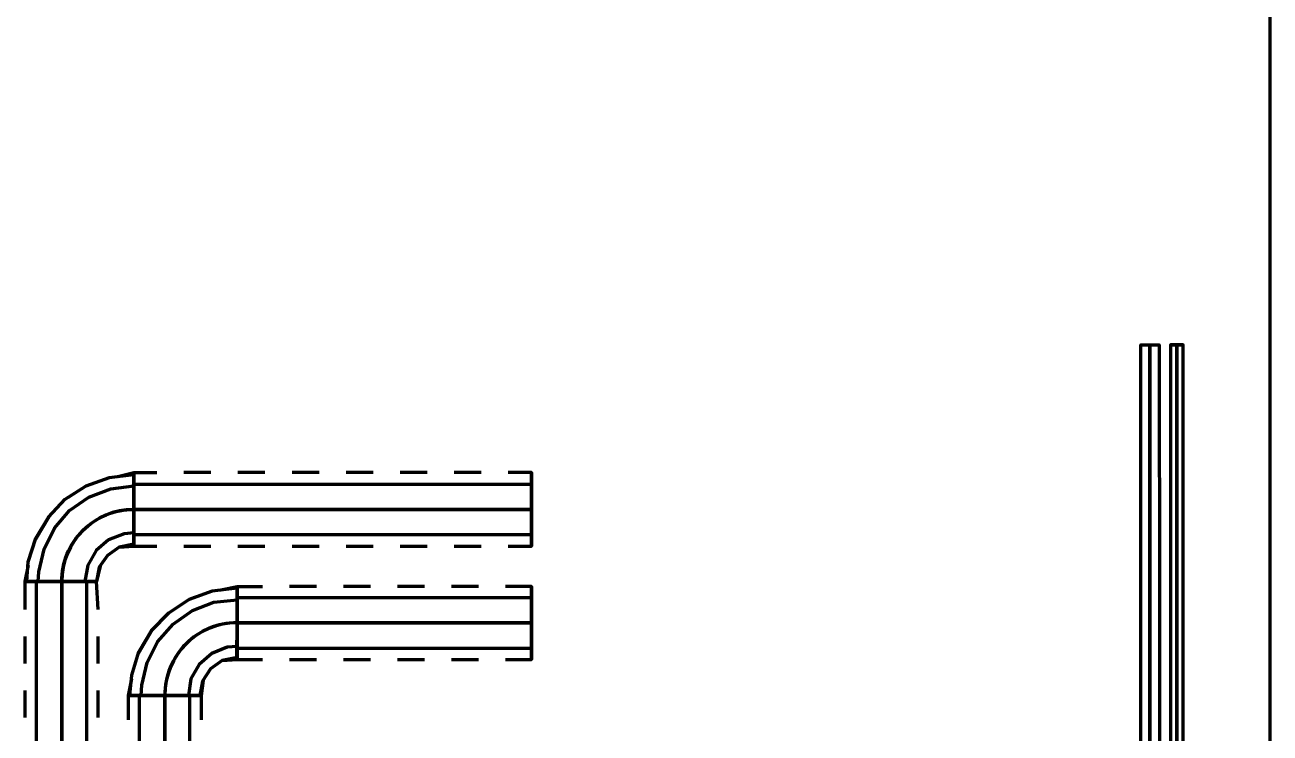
# Model space of a CAD drawing. Extents: x 0 to 1153, y 0 to 816.
# Drawn here: x 840.13 to 866.97, y 642.34 to 657.61 of the extents above; entities that cross this region are included whole.
import ezdxf

# ---------------------------------------------------------------- set-up
doc = ezdxf.new("R2010")
doc.units = 0
doc.header["$MEASUREMENT"] = 0
doc.layers.add('Arch', color=7, linetype='Continuous')
doc.layers.add('PIPE', color=7, linetype='Continuous')

msp = doc.modelspace()

# ---------------------------------------------------------------- linework, layer by layer
at = {"layer": 'Arch', "color": 11, "linetype": 'Continuous', "lineweight": 211}
msp.add_line((866.966, 361.77), (866.966, 717.391), dxfattribs=at)
at = {"layer": 'PIPE', "color": 3, "linetype": 'Continuous', "lineweight": 211}
msp.add_line((864.182, 650.706), (864.574, 650.706), dxfattribs=at)
at = {"layer": 'PIPE', "color": 4, "linetype": 'Continuous', "lineweight": 211}
for p, q in [((844.137, 647.954), (843.555, 647.954)), ((845.301, 647.954), (844.719, 647.954)), ((846.466, 647.954), (845.884, 647.954)), ((847.63, 647.954), (847.048, 647.954)), ((848.794, 647.954), (848.212, 647.954)), ((849.958, 647.954), (849.376, 647.954)), ((851.048, 647.954), (851.048, 646.366)), ((851.048, 646.62), (851.048, 647.7)), ((843.555, 646.366), (844.137, 646.366)), ((844.719, 646.366), (845.301, 646.366)), ((845.884, 646.366), (846.466, 646.366)), ((847.048, 646.366), (847.63, 646.366)), ((848.212, 646.366), (848.794, 646.366)), ((849.376, 646.366), (849.958, 646.366)), ((841.46, 645.604), (840.37, 645.604)), ((840.126, 644.419), (840.126, 643.837)), ((841.703, 643.837), (841.703, 644.419)), ((840.126, 643.255), (840.126, 642.673)), ((841.703, 642.673), (841.703, 643.255))]:
    msp.add_line(p, q, dxfattribs=at)
at = {"layer": 'PIPE', "color": 220, "linetype": 'Continuous', "lineweight": 211}
for p, q in [((846.413, 645.499), (845.831, 645.499)), ((847.577, 645.499), (846.995, 645.499)), ((848.741, 645.499), (848.159, 645.499)), ((849.905, 645.499), (849.323, 645.499)), ((851.048, 645.499), (851.048, 643.922)), ((845.831, 643.922), (846.413, 643.922)), ((846.995, 643.922), (847.577, 643.922)), ((848.159, 643.922), (848.741, 643.922)), ((849.323, 643.922), (849.905, 643.922))]:
    msp.add_line(p, q, dxfattribs=at)
at = {"layer": 'PIPE', "color": 200, "linetype": 'Continuous', "lineweight": 211}
for p, q in [((851.048, 644.165), (851.048, 645.255)), ((843.682, 643.149), (842.592, 643.149))]:
    msp.add_line(p, q, dxfattribs=at)
at = {"layer": 'PIPE', "color": 3, "linetype": 'Continuous', "lineweight": 211}
for points in [[(864.182, 624.903), (864.595, 624.903), (864.182, 624.903), (864.595, 624.903), (864.182, 624.903), (864.595, 624.903), (864.182, 624.903), (864.15, 624.777), (864.182, 624.903), (864.182, 626.967), (864.605, 626.967), (864.574, 627.825), (864.15, 627.825), (864.15, 626.967), (864.182, 627.825), (864.182, 650.706), (864.574, 650.706), (864.605, 627.825), (864.574, 626.967), (864.595, 624.903), (864.595, 624.777), (864.574, 624.903)], [(864.373, 650.706), (864.373, 627.825), (864.373, 650.706)], [(864.817, 650.706), (865.092, 650.706), (864.817, 650.706), (864.817, 623.962), (865.092, 623.962), (865.124, 623.845), (865.092, 623.962), (865.092, 650.706)], [(864.955, 650.706), (864.955, 623.962), (864.955, 650.706)], [(840.169, 645.604), (840.2, 646.028), (840.359, 646.536), (840.634, 646.991), (840.994, 647.382), (841.449, 647.668), (841.946, 647.848), (842.476, 647.912)], [(842.476, 646.409), (842.158, 646.345), (841.904, 646.165), (841.724, 645.911), (841.671, 645.604)], [(842.391, 643.149), (842.433, 643.583), (842.581, 644.091), (842.857, 644.546), (843.227, 644.927), (843.672, 645.223), (844.169, 645.403), (844.698, 645.467)], [(844.698, 643.964), (844.381, 643.901), (844.127, 643.721), (843.957, 643.456), (843.894, 643.149)]]:
    msp.add_lwpolyline(points, dxfattribs=at)
at = {"layer": 'PIPE', "color": 4, "linetype": 'Continuous', "lineweight": 211}
for points in [[(842.126, 647.869), (842.476, 647.954), (842.973, 647.954)], [(842.158, 646.345), (842.476, 646.366), (842.476, 647.954), (842.476, 646.366), (842.973, 646.366)], [(850.54, 646.366), (851.048, 646.366), (851.048, 647.954), (850.54, 647.954)], [(841.068, 647.425), (841.449, 647.668), (841.566, 647.711)], [(842.476, 646.62), (842.476, 647.7), (842.476, 646.62), (851.048, 646.62), (851.048, 647.7), (842.476, 647.7)], [(840.359, 646.515), (840.655, 647.012), (840.655, 647.012)], [(840.2, 645.954), (840.126, 645.604), (840.126, 645.001)], [(841.745, 645.933), (841.671, 645.604), (840.126, 645.604), (841.671, 645.604), (840.126, 645.604), (840.92, 645.604)], [(841.46, 641.498), (840.37, 641.498), (841.46, 641.498), (841.46, 645.604), (840.37, 645.604), (840.37, 641.498)]]:
    msp.add_lwpolyline(points, dxfattribs=at)
msp.add_lwpolyline([(842.476, 646.409), (842.476, 647.912), (842.465, 646.409)], close=True, dxfattribs=at)
at = {"layer": 'PIPE', "color": 3, "linetype": 'Continuous', "lineweight": 211}
for points in [[(842.476, 647.16), (842.476, 646.652), (842.476, 647.668), (842.476, 647.16), (842.476, 646.652), (842.264, 646.631), (841.925, 646.504), (841.661, 646.271), (841.481, 645.954), (841.417, 645.604), (840.92, 645.604), (840.412, 645.604), (840.423, 645.816), (840.539, 646.303), (840.761, 646.758), (841.089, 647.139), (841.502, 647.425), (841.978, 647.605), (842.476, 647.668), (842.476, 646.652), (842.264, 646.631), (841.925, 646.504), (841.661, 646.271), (841.481, 645.954), (841.417, 645.604), (840.412, 645.604), (840.92, 645.604), (841.417, 645.604), (840.412, 645.604), (840.423, 645.816), (840.539, 646.303), (840.761, 646.758), (841.089, 647.139), (841.502, 647.425), (841.978, 647.605), (842.476, 647.668), (842.476, 647.16), (842.476, 646.652), (842.476, 647.668), (842.476, 647.16), (842.476, 646.652), (842.264, 646.631), (841.925, 646.504), (841.661, 646.271), (841.481, 645.954), (841.417, 645.604), (840.92, 645.604), (840.412, 645.604), (840.423, 645.816), (840.539, 646.303), (840.761, 646.758), (841.089, 647.139), (841.502, 647.425), (841.978, 647.605), (842.476, 647.668), (842.476, 646.652), (842.264, 646.631), (841.925, 646.504), (841.661, 646.271), (841.481, 645.954), (841.417, 645.604), (840.412, 645.604), (840.423, 645.816), (840.539, 646.303), (840.761, 646.758), (841.089, 647.139), (841.502, 647.425), (841.978, 647.605), (842.476, 647.668), (842.476, 647.16, 0.414208), (840.92, 645.604), (841.417, 645.604), (840.412, 645.604), (840.92, 645.604)], [(844.698, 644.716), (844.698, 644.207), (844.698, 645.213), (844.698, 644.716), (844.698, 644.207), (844.487, 644.186), (844.158, 644.049), (843.883, 643.816), (843.703, 643.509), (843.65, 643.149), (843.142, 643.149), (842.634, 643.149), (842.645, 643.371), (842.761, 643.858), (842.984, 644.303), (843.322, 644.684), (843.735, 644.98), (844.201, 645.16), (844.698, 645.213), (844.698, 644.207), (844.487, 644.186), (844.158, 644.049), (843.883, 643.816), (843.703, 643.509), (843.65, 643.149), (842.634, 643.149), (842.645, 643.371), (842.761, 643.858), (842.984, 644.303), (843.322, 644.684), (843.735, 644.98), (844.201, 645.16), (844.698, 645.213), (844.698, 644.716, 0.414202), (843.142, 643.149), (843.65, 643.149), (842.634, 643.149), (843.142, 643.149)]]:
    msp.add_lwpolyline(points, format="xyb", dxfattribs=at)
at = {"layer": 'PIPE', "color": 4, "linetype": 'Continuous', "lineweight": 211}
msp.add_lwpolyline([(841.703, 645.001), (841.671, 645.604), (840.92, 645.604, -0.414913), (842.476, 647.16)], format="xyb", dxfattribs=at)
at = {"layer": 'PIPE', "color": 110, "linetype": 'Continuous', "lineweight": 211}
for points in [[(842.476, 647.16), (851.048, 647.16), (842.476, 647.16)], [(840.92, 641.498), (840.92, 645.604), (840.92, 641.498)]]:
    msp.add_lwpolyline(points, dxfattribs=at)
at = {"layer": 'PIPE', "color": 220, "linetype": 'Continuous', "lineweight": 211}
for points in [[(844.349, 645.425), (844.698, 645.499), (845.248, 645.499)], [(844.381, 643.901), (844.698, 643.922), (844.698, 645.499), (844.698, 643.922), (845.248, 643.922)], [(850.487, 643.922), (851.048, 643.922), (851.048, 645.499), (850.487, 645.499)], [(843.291, 644.97), (843.672, 645.223), (843.788, 645.266)], [(842.581, 644.07), (842.878, 644.567), (842.878, 644.567)], [(842.423, 643.509), (842.349, 643.149), (842.349, 642.62)], [(843.968, 643.477), (843.926, 643.149), (842.349, 643.149), (843.926, 643.149), (843.926, 642.62)]]:
    msp.add_lwpolyline(points, dxfattribs=at)
for points in [[(844.698, 643.964), (844.698, 645.467), (844.688, 643.964)], [(843.894, 643.149), (842.391, 643.149), (843.142, 643.149)]]:
    msp.add_lwpolyline(points, close=True, dxfattribs=at)
at = {"layer": 'PIPE', "color": 200, "linetype": 'Continuous', "lineweight": 211}
for points in [[(844.698, 644.165), (844.698, 645.255), (844.698, 644.165), (851.048, 644.165), (851.048, 645.255), (844.698, 645.255)], [(843.682, 641.498), (842.592, 641.498), (843.682, 641.498), (843.682, 643.149), (842.592, 643.149), (842.592, 641.498)]]:
    msp.add_lwpolyline(points, dxfattribs=at)
at = {"layer": 'PIPE', "color": 230, "linetype": 'Continuous', "lineweight": 211}
for points in [[(844.698, 644.716), (851.048, 644.716), (844.698, 644.716)], [(843.142, 641.498), (843.142, 643.149), (843.142, 641.498)]]:
    msp.add_lwpolyline(points, dxfattribs=at)
at = {"layer": 'PIPE', "color": 200, "linetype": 'Continuous', "lineweight": 211}
msp.add_arc((844.696, 643.162), 1.554, 89.9333, 180.4597, dxfattribs=at)

doc.saveas('drawing.dxf')
